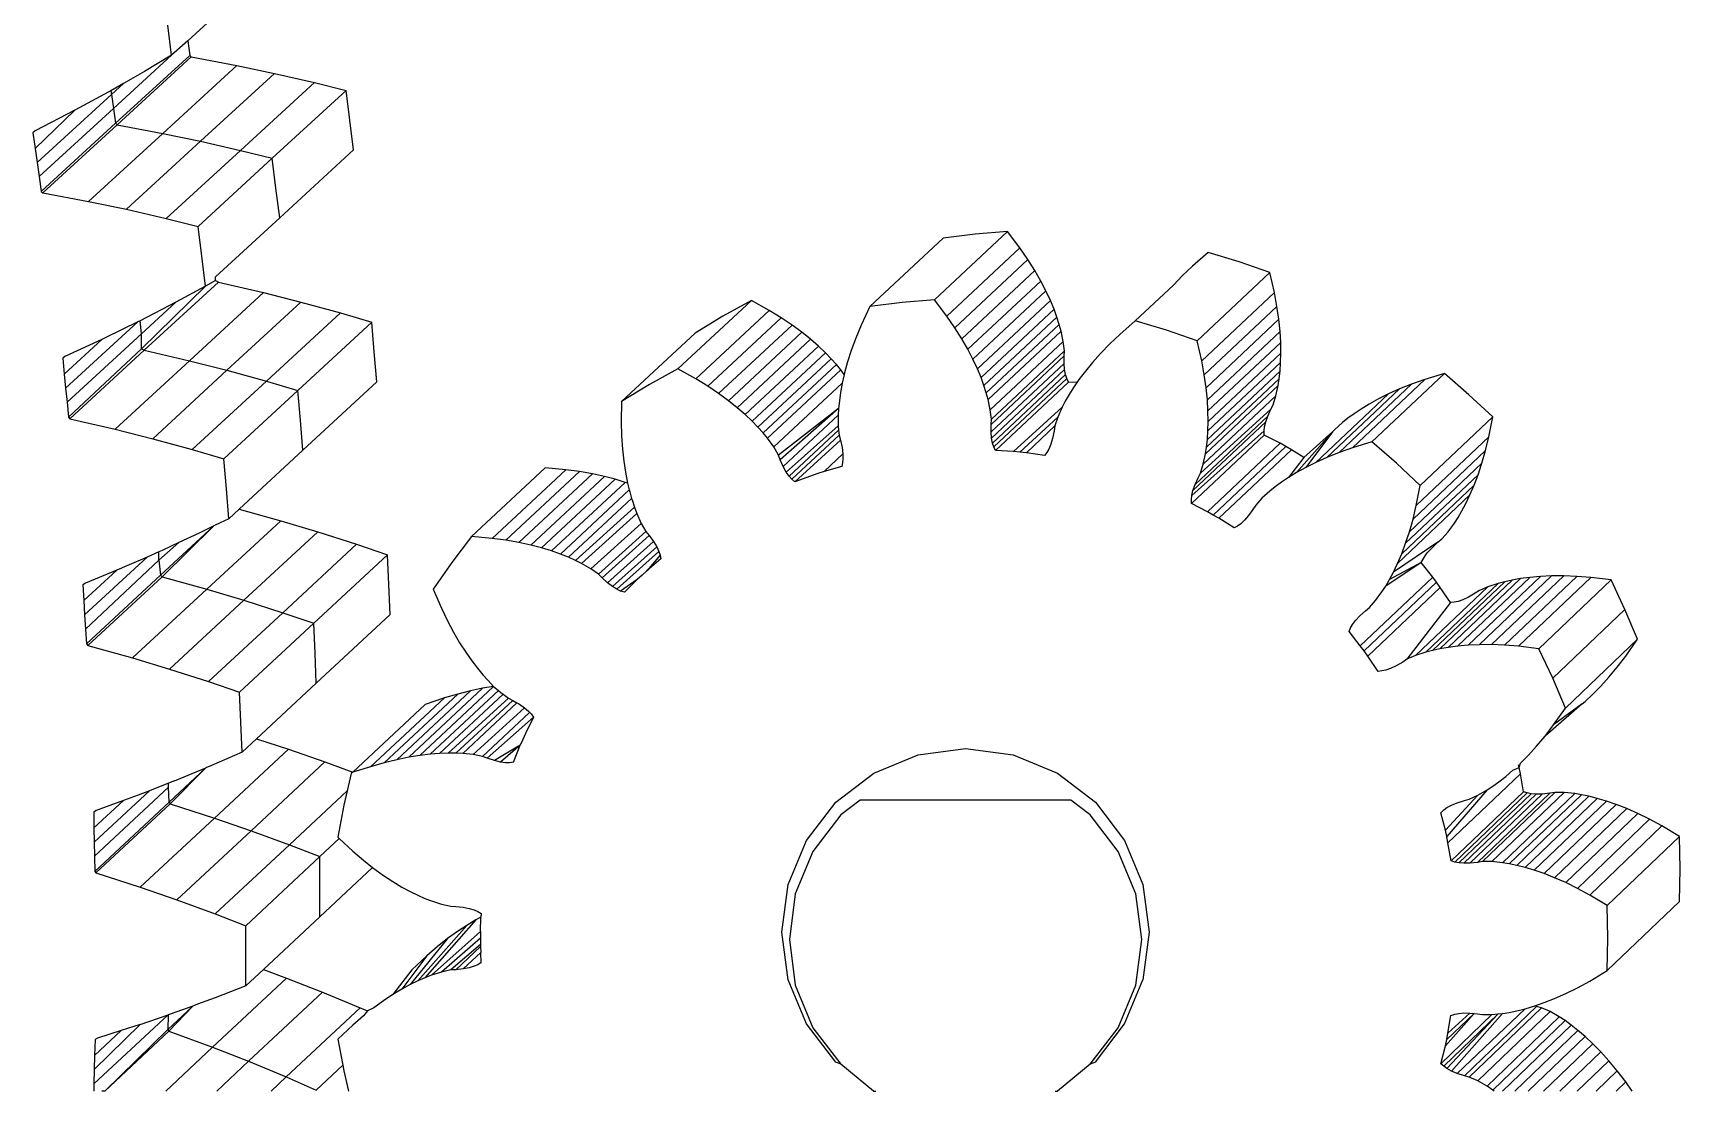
# Model space of a CAD drawing. Header units: millimetres. Extents: x -1110 to 413, y -747 to 380.
# Drawn here: x -801.43 to -775.79, y -747.44 to -730.96 of the extents above; entities that cross this region are included whole.
import ezdxf

# ---------------------------------------------------------------- set-up
doc = ezdxf.new("R2010")
doc.units = ezdxf.units.MM

msp = doc.modelspace()

# ---------------------------------------------------------------- linework, layer by layer
for p, q in [((-798.104, -730.246), (-799.025, -731.088)), ((-799.275, -731.312), (-799.336, -730.841)), ((-799.025, -731.088), (-799.275, -731.312)), ((-799.025, -731.088), (-798.992, -731.315)), ((-799.275, -731.312), (-800.18, -732.14)), ((-798.992, -731.315), (-800.147, -732.372)), ((-798.97, -731.337), (-800.124, -732.393)), ((-799.275, -731.312), (-799.698, -731.565)), ((-798.259, -731.472), (-799.413, -732.529)), ((-798.992, -731.315), (-798.97, -731.337)), ((-798.97, -731.337), (-798.259, -731.472)), ((-798.259, -731.472), (-797.671, -731.594)), ((-800.027, -731.753), (-800.221, -731.864)), ((-800.027, -731.753), (-800.212, -731.922)), ((-799.698, -731.565), (-800.027, -731.753)), ((-797.671, -731.594), (-798.824, -732.651)), ((-797.053, -731.736), (-798.205, -732.794)), ((-797.671, -731.594), (-797.053, -731.736)), ((-797.053, -731.736), (-796.558, -731.86)), ((-800.212, -731.922), (-801.37, -732.981)), ((-800.251, -731.881), (-800.78, -732.169)), ((-800.221, -731.864), (-800.251, -731.881)), ((-800.221, -731.864), (-800.212, -731.922)), ((-800.212, -731.922), (-800.18, -732.14)), ((-796.558, -731.86), (-797.709, -732.917)), ((-796.499, -732.323), (-796.558, -731.86)), ((-800.78, -732.169), (-801.402, -732.763)), ((-800.78, -732.169), (-801.401, -732.489)), ((-800.18, -732.14), (-801.338, -733.2)), ((-800.18, -732.14), (-800.147, -732.372)), ((-801.401, -732.489), (-801.435, -732.518)), ((-801.435, -732.518), (-801.402, -732.763)), ((-800.147, -732.372), (-801.305, -733.431)), ((-800.124, -732.393), (-801.282, -733.453)), ((-799.413, -732.529), (-800.57, -733.589)), ((-800.147, -732.372), (-800.124, -732.393)), ((-800.124, -732.393), (-799.413, -732.529)), ((-799.413, -732.529), (-798.824, -732.651)), ((-796.441, -732.786), (-796.499, -732.323)), ((-801.402, -732.763), (-801.37, -732.981)), ((-798.824, -732.651), (-799.98, -733.711)), ((-798.824, -732.651), (-798.205, -732.794)), ((-796.441, -732.786), (-797.592, -733.845)), ((-801.37, -732.981), (-801.338, -733.2)), ((-798.205, -732.794), (-799.36, -733.854)), ((-797.709, -732.917), (-798.864, -733.978)), ((-798.205, -732.794), (-797.709, -732.917)), ((-797.65, -733.381), (-797.709, -732.917)), ((-801.338, -733.2), (-801.305, -733.431)), ((-801.305, -733.431), (-801.282, -733.453)), ((-801.282, -733.453), (-800.57, -733.589)), ((-797.592, -733.845), (-797.65, -733.381)), ((-800.57, -733.589), (-799.98, -733.711)), ((-799.98, -733.711), (-799.36, -733.854)), ((-799.36, -733.854), (-798.864, -733.978)), ((-798.804, -734.442), (-798.864, -733.978)), ((-797.592, -733.845), (-798.592, -734.764)), ((-786.257, -734.056), (-787.395, -735.119)), ((-786.257, -734.056), (-786.761, -734.099)), ((-786.066, -734.312), (-786.257, -734.056)), ((-787.263, -734.162), (-788.403, -735.225)), ((-786.761, -734.099), (-787.263, -734.162)), ((-786.066, -734.312), (-787.204, -735.374)), ((-785.942, -734.491), (-786.066, -734.312)), ((-798.747, -734.907), (-798.804, -734.442)), ((-785.942, -734.491), (-787.08, -735.554)), ((-785.834, -734.663), (-785.942, -734.491)), ((-783.136, -734.384), (-783.376, -734.594)), ((-782.652, -734.531), (-783.136, -734.384)), ((-782.174, -734.697), (-782.652, -734.531)), ((-798.592, -734.821), (-798.747, -734.907)), ((-798.592, -734.821), (-798.592, -734.764)), ((-798.592, -734.821), (-798.547, -734.844)), ((-785.834, -734.663), (-786.972, -735.727)), ((-785.74, -734.828), (-786.877, -735.891)), ((-785.74, -734.828), (-785.834, -734.663)), ((-785.66, -734.982), (-785.74, -734.828)), ((-783.534, -734.744), (-783.676, -734.89)), ((-783.376, -734.594), (-783.534, -734.744)), ((-782.174, -734.697), (-783.306, -735.76)), ((-782.103, -735.008), (-782.174, -734.697)), ((-798.747, -734.907), (-799.746, -735.883)), ((-798.547, -734.844), (-799.701, -735.906)), ((-798.747, -734.907), (-799.209, -735.157)), ((-797.843, -735.008), (-798.996, -736.071)), ((-798.547, -734.844), (-797.843, -735.008)), ((-797.843, -735.008), (-797.261, -735.155)), ((-785.66, -734.982), (-786.797, -736.046)), ((-785.591, -735.131), (-785.66, -734.982)), ((-783.676, -734.89), (-784.27, -735.447)), ((-782.103, -735.008), (-783.235, -736.072)), ((-782.063, -735.222), (-782.103, -735.008)), ((-799.209, -735.157), (-799.767, -735.445)), ((-799.209, -735.157), (-799.746, -735.651)), ((-797.261, -735.155), (-798.413, -736.218)), ((-796.648, -735.323), (-797.8, -736.386)), ((-797.261, -735.155), (-796.648, -735.323)), ((-796.648, -735.323), (-796.16, -735.467)), ((-790.248, -735.132), (-791.392, -736.196)), ((-789.969, -735.287), (-791.113, -736.352)), ((-790.248, -735.132), (-790.691, -735.376)), ((-789.969, -735.287), (-790.248, -735.132)), ((-789.783, -735.401), (-789.969, -735.287)), ((-788.403, -735.225), (-788.537, -735.515)), ((-787.9, -735.162), (-788.403, -735.225)), ((-787.395, -735.119), (-787.9, -735.162)), ((-787.204, -735.374), (-787.395, -735.119)), ((-785.591, -735.131), (-786.728, -736.195)), ((-785.534, -735.267), (-786.671, -736.331)), ((-785.534, -735.267), (-785.591, -735.131)), ((-785.489, -735.392), (-785.534, -735.267)), ((-782.063, -735.222), (-783.195, -736.286)), ((-782.034, -735.423), (-782.063, -735.222)), ((-799.804, -735.463), (-800.926, -736.495)), ((-799.804, -735.463), (-800.302, -735.708)), ((-799.767, -735.445), (-799.804, -735.463)), ((-799.746, -735.651), (-799.767, -735.445)), ((-796.16, -735.467), (-797.31, -736.53)), ((-796.119, -735.932), (-796.16, -735.467)), ((-790.691, -735.376), (-791.124, -735.638)), ((-789.783, -735.401), (-790.927, -736.465)), ((-789.614, -735.514), (-790.757, -736.579)), ((-789.614, -735.514), (-789.783, -735.401)), ((-789.462, -735.626), (-789.614, -735.514)), ((-788.537, -735.515), (-788.62, -735.716)), ((-787.08, -735.554), (-787.204, -735.374)), ((-786.972, -735.727), (-787.08, -735.554)), ((-785.489, -735.392), (-786.626, -736.456)), ((-785.452, -735.505), (-786.589, -736.569)), ((-785.424, -735.607), (-786.561, -736.672)), ((-785.452, -735.505), (-785.489, -735.392)), ((-785.424, -735.607), (-785.452, -735.505)), ((-785.39, -735.77), (-785.424, -735.607)), ((-784.27, -735.447), (-784.51, -735.658)), ((-783.785, -735.595), (-784.27, -735.447)), ((-783.306, -735.76), (-783.785, -735.595)), ((-782.034, -735.423), (-783.166, -736.488)), ((-782.015, -735.612), (-782.034, -735.423)), ((-800.362, -735.736), (-800.949, -736.276)), ((-800.362, -735.736), (-800.936, -736.002)), ((-799.746, -735.651), (-800.903, -736.715)), ((-800.302, -735.708), (-800.362, -735.736)), ((-799.746, -735.883), (-799.746, -735.651)), ((-791.124, -735.638), (-792.269, -736.702)), ((-789.462, -735.626), (-790.604, -736.691)), ((-789.326, -735.735), (-790.468, -736.8)), ((-789.202, -735.843), (-790.344, -736.908)), ((-789.326, -735.735), (-789.462, -735.626)), ((-789.202, -735.843), (-789.326, -735.735)), ((-789.095, -735.944), (-789.202, -735.843)), ((-788.62, -735.716), (-788.691, -735.907)), ((-786.877, -735.891), (-786.972, -735.727)), ((-785.39, -735.77), (-786.527, -736.835)), ((-785.374, -735.915), (-785.39, -735.77)), ((-784.668, -735.808), (-784.81, -735.954)), ((-784.51, -735.658), (-784.668, -735.808)), ((-783.235, -736.072), (-783.306, -735.76)), ((-782.015, -735.612), (-783.147, -736.677)), ((-782.005, -735.786), (-783.137, -736.851)), ((-782.005, -735.786), (-782.015, -735.612)), ((-782.002, -735.95), (-782.005, -735.786)), ((-800.936, -736.002), (-800.971, -736.03)), ((-800.971, -736.03), (-800.949, -736.276)), ((-799.746, -735.883), (-800.88, -736.948)), ((-799.701, -735.906), (-800.858, -736.971)), ((-798.996, -736.071), (-800.152, -737.136)), ((-799.746, -735.883), (-799.701, -735.906)), ((-799.701, -735.906), (-798.996, -736.071)), ((-798.996, -736.071), (-798.413, -736.218)), ((-796.081, -736.398), (-796.119, -735.932)), ((-789.095, -735.944), (-790.237, -737.009)), ((-789.003, -736.039), (-790.145, -737.104)), ((-789.003, -736.039), (-789.095, -735.944)), ((-788.923, -736.128), (-789.003, -736.039)), ((-788.748, -736.088), (-788.795, -736.256)), ((-788.691, -735.907), (-788.748, -736.088)), ((-786.797, -736.046), (-786.877, -735.891)), ((-786.728, -736.195), (-786.797, -736.046)), ((-785.378, -735.994), (-786.515, -737.059)), ((-785.378, -736.11), (-786.515, -737.176)), ((-785.374, -735.915), (-786.51, -736.98)), ((-785.378, -735.994), (-785.374, -735.915)), ((-785.378, -736.11), (-785.378, -735.994)), ((-785.37, -736.207), (-785.378, -736.11)), ((-784.937, -736.095), (-785.047, -736.23)), ((-784.81, -735.954), (-784.937, -736.095)), ((-783.195, -736.286), (-783.235, -736.072)), ((-782.006, -736.097), (-783.138, -737.162)), ((-782.002, -735.95), (-783.134, -737.015)), ((-782.015, -736.229), (-782.006, -736.097)), ((-782.006, -736.097), (-782.002, -735.95)), ((-800.949, -736.276), (-800.926, -736.495)), ((-798.413, -736.218), (-799.568, -737.283)), ((-798.413, -736.218), (-797.8, -736.386)), ((-791.392, -736.196), (-791.835, -736.441)), ((-791.113, -736.352), (-791.392, -736.196)), ((-790.927, -736.465), (-791.113, -736.352)), ((-788.923, -736.128), (-790.065, -737.193)), ((-788.856, -736.21), (-789.998, -737.276)), ((-788.856, -736.21), (-788.923, -736.128)), ((-788.801, -736.285), (-788.856, -736.21)), ((-788.801, -736.285), (-788.832, -736.416)), ((-788.795, -736.256), (-788.801, -736.285)), ((-786.671, -736.331), (-786.728, -736.195)), ((-786.626, -736.456), (-786.671, -736.331)), ((-785.37, -736.207), (-786.507, -737.273)), ((-785.355, -736.285), (-786.492, -737.351)), ((-785.336, -736.345), (-786.473, -737.411)), ((-785.355, -736.285), (-785.37, -736.207)), ((-785.336, -736.345), (-785.355, -736.285)), ((-785.309, -736.401), (-785.336, -736.345)), ((-785.146, -736.361), (-785.179, -736.409)), ((-785.047, -736.23), (-785.146, -736.361)), ((-783.166, -736.488), (-783.195, -736.286)), ((-782.028, -736.348), (-783.16, -737.413)), ((-782.015, -736.229), (-783.147, -737.295)), ((-782.044, -736.453), (-782.028, -736.348)), ((-782.028, -736.348), (-782.015, -736.229)), ((-779.761, -736.36), (-780.889, -737.426)), ((-779.456, -736.266), (-780.584, -737.332)), ((-779.761, -736.36), (-779.966, -736.433)), ((-779.456, -736.266), (-779.761, -736.36)), ((-779.074, -736.597), (-779.456, -736.266)), ((-800.926, -736.495), (-800.903, -736.715)), ((-797.8, -736.386), (-798.954, -737.452)), ((-797.31, -736.53), (-798.464, -737.596)), ((-797.8, -736.386), (-797.31, -736.53)), ((-797.27, -736.996), (-797.31, -736.53)), ((-796.081, -736.398), (-797.232, -737.462)), ((-791.835, -736.441), (-792.269, -736.702)), ((-790.757, -736.579), (-790.927, -736.465)), ((-790.604, -736.691), (-790.757, -736.579)), ((-788.832, -736.416), (-789.9, -737.41)), ((-788.858, -736.561), (-788.877, -736.693)), ((-788.832, -736.416), (-788.858, -736.561)), ((-786.589, -736.569), (-786.626, -736.456)), ((-786.561, -736.672), (-786.589, -736.569)), ((-785.309, -736.401), (-786.446, -737.467)), ((-785.3, -736.595), (-785.359, -736.699)), ((-785.179, -736.409), (-785.309, -736.401)), ((-785.229, -736.483), (-785.3, -736.595)), ((-785.179, -736.409), (-785.229, -736.483)), ((-782.079, -736.615), (-783.211, -737.681)), ((-782.044, -736.453), (-783.176, -737.519)), ((-783.147, -736.677), (-783.166, -736.488)), ((-782.123, -736.754), (-782.079, -736.615)), ((-782.079, -736.615), (-782.044, -736.453)), ((-780.328, -736.586), (-781.457, -737.652)), ((-780.155, -736.508), (-781.284, -737.575)), ((-779.966, -736.433), (-781.095, -737.499)), ((-780.328, -736.586), (-780.483, -736.664)), ((-780.155, -736.508), (-780.328, -736.586)), ((-779.966, -736.433), (-780.155, -736.508)), ((-778.704, -736.943), (-779.074, -736.597)), ((-800.903, -736.715), (-800.88, -736.948)), ((-792.269, -736.702), (-792.273, -737.022)), ((-790.468, -736.8), (-790.604, -736.691)), ((-790.344, -736.908), (-790.468, -736.8)), ((-788.889, -736.811), (-789.826, -737.537)), ((-788.889, -736.811), (-789.798, -737.61)), ((-788.889, -736.811), (-788.896, -736.917)), ((-788.877, -736.693), (-788.889, -736.811)), ((-786.527, -736.835), (-786.561, -736.672)), ((-786.51, -736.98), (-786.527, -736.835)), ((-785.408, -736.793), (-786.165, -737.484)), ((-785.408, -736.793), (-785.476, -736.945)), ((-785.359, -736.699), (-785.408, -736.793)), ((-782.159, -736.825), (-783.255, -737.821)), ((-783.137, -736.851), (-783.147, -736.677)), ((-783.134, -737.015), (-783.137, -736.851)), ((-782.207, -736.931), (-782.159, -736.825)), ((-782.159, -736.825), (-782.123, -736.754)), ((-780.752, -736.821), (-780.863, -736.895)), ((-780.627, -736.744), (-780.752, -736.821)), ((-780.483, -736.664), (-780.627, -736.744)), ((-800.88, -736.948), (-800.858, -736.971)), ((-800.858, -736.971), (-800.152, -737.136)), ((-800.152, -737.136), (-799.568, -737.283)), ((-797.232, -737.462), (-797.27, -736.996)), ((-792.273, -737.022), (-792.268, -737.24)), ((-790.237, -737.009), (-790.344, -736.908)), ((-790.145, -737.104), (-790.237, -737.009)), ((-790.065, -737.193), (-790.145, -737.104)), ((-788.896, -736.917), (-789.751, -737.717)), ((-788.895, -737.084), (-789.704, -737.802)), ((-788.889, -737.149), (-789.658, -737.868)), ((-788.896, -736.917), (-788.895, -737.084)), ((-788.895, -737.084), (-788.889, -737.149)), ((-788.889, -737.149), (-788.881, -737.23)), ((-786.515, -737.059), (-786.51, -736.98)), ((-786.515, -737.176), (-786.515, -737.059)), ((-785.476, -736.945), (-786.065, -737.494)), ((-785.522, -737.084), (-785.965, -737.505)), ((-785.522, -737.084), (-785.534, -737.162)), ((-785.476, -736.945), (-785.522, -737.084)), ((-782.238, -737.022), (-783.371, -738.089)), ((-782.207, -736.931), (-783.339, -737.998)), ((-783.138, -737.162), (-783.134, -737.015)), ((-782.263, -737.162), (-782.257, -737.1)), ((-782.257, -737.1), (-782.238, -737.022)), ((-782.238, -737.022), (-782.207, -736.931)), ((-781.165, -737.143), (-781.197, -737.178)), ((-781.042, -737.031), (-781.165, -737.143)), ((-780.959, -736.965), (-781.042, -737.031)), ((-780.863, -736.895), (-780.959, -736.965)), ((-778.704, -736.943), (-779.831, -738.01)), ((-778.766, -737.256), (-778.704, -736.943)), ((-799.568, -737.283), (-798.954, -737.452)), ((-792.268, -737.24), (-792.254, -737.443)), ((-789.998, -737.276), (-790.065, -737.193)), ((-789.9, -737.41), (-789.998, -737.276)), ((-788.881, -737.23), (-789.617, -737.914)), ((-788.861, -737.306), (-789.569, -737.955)), ((-788.881, -737.23), (-788.861, -737.306)), ((-788.861, -737.306), (-788.836, -737.42)), ((-786.507, -737.273), (-786.515, -737.176)), ((-786.492, -737.351), (-786.507, -737.273)), ((-786.473, -737.411), (-786.492, -737.351)), ((-785.586, -737.369), (-785.617, -737.443)), ((-785.558, -737.277), (-785.586, -737.369)), ((-785.534, -737.162), (-785.558, -737.277)), ((-782.261, -737.225), (-783.394, -738.292)), ((-782.263, -737.162), (-783.389, -738.167)), ((-783.16, -737.413), (-783.147, -737.295)), ((-783.147, -737.295), (-783.138, -737.162)), ((-782.012, -737.354), (-783.144, -738.421)), ((-781.925, -737.404), (-783.057, -738.471)), ((-782.261, -737.225), (-782.263, -737.162)), ((-782.012, -737.354), (-782.261, -737.225)), ((-781.925, -737.404), (-782.012, -737.354)), ((-781.838, -737.455), (-781.925, -737.404)), ((-781.197, -737.178), (-781.757, -737.81)), ((-781.197, -737.178), (-781.644, -737.576)), ((-781.197, -737.178), (-781.613, -737.731)), ((-780.584, -737.332), (-780.889, -737.426)), ((-780.201, -737.663), (-780.584, -737.332)), ((-778.766, -737.256), (-779.893, -738.323)), ((-778.817, -737.468), (-778.766, -737.256)), ((-798.954, -737.452), (-798.464, -737.596)), ((-798.423, -738.062), (-798.464, -737.596)), ((-797.232, -737.462), (-798.223, -738.379)), ((-792.254, -737.443), (-792.234, -737.632)), ((-792.234, -737.632), (-792.208, -737.804)), ((-789.826, -737.537), (-789.9, -737.41)), ((-789.798, -737.61), (-789.826, -737.537)), ((-789.751, -737.717), (-789.798, -737.61)), ((-788.824, -737.516), (-789.114, -737.794)), ((-788.828, -737.658), (-788.84, -737.715)), ((-788.836, -737.42), (-788.824, -737.516)), ((-788.822, -737.596), (-788.828, -737.658)), ((-788.824, -737.516), (-788.822, -737.596)), ((-786.446, -737.467), (-786.473, -737.411)), ((-786.165, -737.484), (-786.446, -737.467)), ((-786.065, -737.494), (-786.165, -737.484)), ((-785.965, -737.505), (-786.065, -737.494)), ((-785.682, -737.544), (-785.965, -737.505)), ((-785.648, -737.497), (-785.682, -737.544)), ((-785.617, -737.443), (-785.648, -737.497)), ((-783.211, -737.681), (-783.176, -737.519)), ((-783.176, -737.519), (-783.16, -737.413)), ((-781.838, -737.455), (-782.97, -738.522)), ((-781.644, -737.576), (-781.882, -737.887)), ((-781.644, -737.576), (-781.838, -737.455)), ((-781.457, -737.652), (-781.613, -737.731)), ((-781.284, -737.575), (-781.457, -737.652)), ((-781.095, -737.499), (-781.284, -737.575)), ((-780.889, -737.426), (-781.095, -737.499)), ((-778.817, -737.468), (-779.944, -738.535)), ((-778.872, -737.663), (-778.817, -737.468)), ((-793.456, -737.737), (-794.604, -738.805)), ((-793.138, -737.766), (-794.286, -738.834)), ((-792.922, -737.795), (-794.07, -738.862)), ((-792.722, -737.829), (-793.869, -738.897)), ((-792.537, -737.869), (-793.684, -738.938)), ((-792.368, -737.913), (-793.515, -738.982)), ((-793.138, -737.766), (-793.456, -737.737)), ((-792.922, -737.795), (-793.138, -737.766)), ((-792.722, -737.829), (-792.922, -737.795)), ((-792.537, -737.869), (-792.722, -737.829)), ((-792.368, -737.913), (-792.537, -737.869)), ((-792.211, -737.962), (-792.368, -737.913)), ((-792.208, -737.804), (-792.174, -737.975)), ((-789.704, -737.802), (-789.751, -737.717)), ((-789.658, -737.868), (-789.704, -737.802)), ((-789.617, -737.914), (-789.658, -737.868)), ((-789.569, -737.955), (-789.617, -737.914)), ((-789.21, -737.824), (-789.569, -737.955)), ((-789.114, -737.794), (-789.21, -737.824)), ((-788.84, -737.715), (-789.114, -737.794)), ((-783.339, -737.998), (-783.291, -737.891)), ((-783.291, -737.891), (-783.255, -737.821)), ((-783.255, -737.821), (-783.211, -737.681)), ((-781.882, -737.887), (-781.993, -737.961)), ((-781.757, -737.81), (-781.882, -737.887)), ((-781.613, -737.731), (-781.757, -737.81)), ((-779.831, -738.01), (-780.201, -737.663)), ((-778.932, -737.843), (-780.059, -738.911)), ((-778.872, -737.663), (-780, -738.731)), ((-778.993, -738.006), (-778.932, -737.843)), ((-778.932, -737.843), (-778.872, -737.663)), ((-798.386, -738.529), (-798.423, -738.062)), ((-792.211, -737.962), (-793.358, -739.03)), ((-792.148, -738.081), (-793.219, -739.079)), ((-792.174, -737.975), (-792.211, -737.962)), ((-792.174, -737.975), (-792.148, -738.081)), ((-792.148, -738.081), (-792.142, -738.108)), ((-792.142, -738.108), (-792.113, -738.212)), ((-783.396, -738.229), (-783.389, -738.167)), ((-783.389, -738.167), (-783.371, -738.089)), ((-783.371, -738.089), (-783.339, -737.998)), ((-782.172, -738.098), (-782.296, -738.21)), ((-782.089, -738.032), (-782.172, -738.098)), ((-781.993, -737.961), (-782.089, -738.032)), ((-779.057, -738.157), (-780.185, -739.226)), ((-778.993, -738.006), (-780.121, -739.074)), ((-779.893, -738.323), (-779.831, -738.01)), ((-779.12, -738.29), (-779.057, -738.157)), ((-779.057, -738.157), (-778.993, -738.006)), ((-798.223, -738.379), (-798.386, -738.529)), ((-798.223, -738.379), (-797.575, -738.56)), ((-792.113, -738.212), (-793.096, -739.128)), ((-792.068, -738.35), (-792.987, -739.177)), ((-792.113, -738.212), (-792.106, -738.237)), ((-792.106, -738.237), (-792.068, -738.35)), ((-792.068, -738.35), (-792.031, -738.449)), ((-783.394, -738.292), (-783.396, -738.229)), ((-783.144, -738.421), (-783.394, -738.292)), ((-783.057, -738.471), (-783.144, -738.421)), ((-782.437, -738.384), (-782.505, -738.479)), ((-782.394, -738.318), (-782.437, -738.384)), ((-782.296, -738.21), (-782.394, -738.318)), ((-779.944, -738.535), (-779.893, -738.323)), ((-779.242, -738.51), (-779.182, -738.407)), ((-779.182, -738.407), (-779.12, -738.29)), ((-798.616, -738.641), (-799.446, -739.409)), ((-798.616, -738.641), (-799.425, -739.433)), ((-798.616, -738.641), (-798.845, -738.753)), ((-797.575, -738.56), (-798.727, -739.627)), ((-798.518, -738.594), (-798.616, -738.641)), ((-798.386, -738.529), (-798.518, -738.594)), ((-797.575, -738.56), (-796.999, -738.731)), ((-792.031, -738.449), (-792.892, -739.225)), ((-791.963, -738.601), (-792.748, -739.308)), ((-792.031, -738.449), (-791.963, -738.601)), ((-791.963, -738.601), (-791.89, -738.728)), ((-782.97, -738.522), (-783.057, -738.471)), ((-782.728, -738.673), (-782.97, -738.522)), ((-782.677, -738.644), (-782.728, -738.673)), ((-782.627, -738.607), (-782.677, -738.644)), ((-782.569, -738.552), (-782.627, -738.607)), ((-782.505, -738.479), (-782.569, -738.552)), ((-780, -738.731), (-779.944, -738.535)), ((-779.398, -738.734), (-779.3, -738.6)), ((-779.3, -738.6), (-779.242, -738.51)), ((-799.161, -738.9), (-799.473, -739.176)), ((-799.161, -738.9), (-799.422, -739.022)), ((-798.845, -738.753), (-799.161, -738.9)), ((-796.999, -738.731), (-798.151, -739.798)), ((-796.395, -738.924), (-797.545, -739.992)), ((-796.999, -738.731), (-796.395, -738.924)), ((-796.395, -738.924), (-795.912, -739.089)), ((-794.604, -738.805), (-794.91, -739.209)), ((-794.286, -738.834), (-794.604, -738.805)), ((-794.07, -738.862), (-794.286, -738.834)), ((-793.869, -738.897), (-794.07, -738.862)), ((-793.684, -738.938), (-793.869, -738.897)), ((-793.515, -738.982), (-793.684, -738.938)), ((-791.89, -738.728), (-792.629, -739.394)), ((-791.841, -738.79), (-792.573, -739.449)), ((-791.772, -738.884), (-792.487, -739.528)), ((-791.89, -738.728), (-791.841, -738.79)), ((-791.841, -738.79), (-791.772, -738.884)), ((-791.772, -738.884), (-791.722, -738.967)), ((-779.556, -738.893), (-780.248, -739.359)), ((-780.121, -739.074), (-780.059, -738.911)), ((-780.059, -738.911), (-780, -738.731)), ((-779.556, -738.893), (-779.723, -739.06)), ((-779.556, -738.893), (-779.495, -738.843)), ((-779.495, -738.843), (-779.398, -738.734)), ((-799.656, -739.125), (-800.63, -740.025)), ((-799.473, -739.176), (-800.616, -740.246)), ((-799.656, -739.125), (-799.973, -739.264)), ((-799.473, -739.044), (-799.656, -739.125)), ((-799.422, -739.022), (-799.473, -739.044)), ((-799.473, -739.176), (-799.473, -739.044)), ((-799.473, -739.176), (-799.446, -739.409)), ((-795.912, -739.089), (-797.062, -740.157)), ((-795.891, -739.555), (-795.912, -739.089)), ((-793.358, -739.03), (-793.515, -738.982)), ((-793.219, -739.079), (-793.358, -739.03)), ((-793.096, -739.128), (-793.219, -739.079)), ((-792.987, -739.177), (-793.096, -739.128)), ((-792.892, -739.225), (-792.987, -739.177)), ((-791.722, -738.967), (-792.41, -739.586)), ((-791.688, -739.039), (-792.341, -739.628)), ((-791.668, -739.098), (-791.874, -739.339)), ((-791.656, -739.155), (-791.874, -739.339)), ((-791.722, -738.967), (-791.688, -739.039)), ((-791.688, -739.039), (-791.668, -739.098)), ((-791.668, -739.098), (-791.656, -739.155)), ((-780.185, -739.226), (-780.121, -739.074)), ((-779.818, -739.209), (-779.757, -739.105)), ((-779.757, -739.105), (-779.723, -739.06)), ((-800.129, -739.329), (-800.644, -739.804)), ((-800.129, -739.329), (-800.619, -739.531)), ((-799.446, -739.409), (-800.602, -740.479)), ((-799.425, -739.433), (-800.582, -740.503)), ((-799.973, -739.264), (-800.129, -739.329)), ((-799.446, -739.409), (-799.425, -739.433)), ((-799.425, -739.433), (-798.727, -739.627)), ((-794.91, -739.209), (-795.2, -739.625)), ((-792.748, -739.308), (-792.892, -739.225)), ((-792.629, -739.394), (-792.748, -739.308)), ((-792.573, -739.449), (-792.629, -739.394)), ((-792.487, -739.528), (-792.573, -739.449)), ((-791.949, -739.406), (-792.024, -739.474)), ((-791.874, -739.339), (-791.949, -739.406)), ((-779.638, -739.436), (-780.766, -740.506)), ((-779.818, -739.209), (-780.37, -739.579)), ((-779.818, -739.209), (-780.31, -739.476)), ((-780.31, -739.476), (-780.248, -739.359)), ((-780.248, -739.359), (-780.185, -739.226)), ((-779.638, -739.436), (-779.818, -739.209)), ((-779.578, -739.517), (-779.638, -739.436)), ((-778.124, -739.442), (-779.25, -740.512)), ((-777.96, -739.428), (-779.086, -740.498)), ((-777.786, -739.42), (-778.912, -740.49)), ((-777.597, -739.419), (-778.722, -740.489)), ((-777.394, -739.427), (-778.519, -740.497)), ((-777.176, -739.444), (-778.301, -740.514)), ((-778.124, -739.442), (-778.269, -739.461)), ((-777.96, -739.428), (-778.124, -739.442)), ((-777.786, -739.42), (-777.96, -739.428)), ((-777.597, -739.419), (-777.786, -739.42)), ((-777.394, -739.427), (-777.597, -739.419)), ((-777.176, -739.444), (-777.394, -739.427)), ((-776.86, -739.482), (-777.176, -739.444)), ((-800.619, -739.531), (-800.656, -739.558)), ((-800.656, -739.558), (-800.644, -739.804)), ((-798.727, -739.627), (-799.883, -740.697)), ((-798.727, -739.627), (-798.151, -739.798)), ((-795.873, -740.021), (-795.891, -739.555)), ((-795.2, -739.625), (-795.074, -739.919)), ((-792.41, -739.586), (-792.487, -739.528)), ((-792.341, -739.628), (-792.41, -739.586)), ((-792.284, -739.654), (-792.341, -739.628)), ((-792.024, -739.474), (-792.284, -739.654)), ((-792.224, -739.671), (-792.284, -739.654)), ((-792.024, -739.474), (-792.224, -739.671)), ((-779.578, -739.517), (-780.706, -740.588)), ((-779.519, -739.599), (-780.648, -740.669)), ((-780.526, -739.803), (-780.428, -739.669)), ((-780.428, -739.669), (-780.37, -739.579)), ((-780.37, -739.579), (-780.31, -739.476)), ((-778.777, -739.588), (-779.905, -740.658)), ((-778.619, -739.536), (-779.746, -740.607)), ((-778.517, -739.509), (-779.643, -740.58)), ((-779.519, -739.599), (-779.578, -739.517)), ((-778.4, -739.484), (-779.527, -740.554)), ((-779.36, -739.835), (-779.519, -739.599)), ((-778.269, -739.461), (-779.396, -740.532)), ((-778.977, -739.689), (-779.078, -739.748)), ((-778.911, -739.646), (-778.977, -739.689)), ((-778.777, -739.588), (-778.911, -739.646)), ((-778.619, -739.536), (-778.777, -739.588)), ((-778.517, -739.509), (-778.619, -739.536)), ((-778.4, -739.484), (-778.517, -739.509)), ((-778.269, -739.461), (-778.4, -739.484)), ((-776.86, -739.482), (-777.984, -740.552)), ((-776.645, -739.94), (-776.86, -739.482)), ((-800.644, -739.804), (-800.63, -740.025)), ((-798.151, -739.798), (-799.306, -740.869)), ((-798.151, -739.798), (-797.545, -739.992)), ((-795.074, -739.919), (-794.98, -740.116)), ((-780.771, -740.04), (-780.684, -739.962)), ((-780.684, -739.962), (-780.623, -739.913)), ((-780.623, -739.913), (-780.526, -739.803)), ((-779.36, -739.835), (-780.039, -740.717)), ((-779.302, -739.829), (-779.36, -739.835)), ((-779.241, -739.815), (-779.302, -739.829)), ((-779.166, -739.789), (-779.241, -739.815)), ((-779.078, -739.748), (-779.166, -739.789)), ((-776.645, -739.94), (-777.769, -741.011)), ((-776.448, -740.406), (-776.645, -739.94)), ((-800.63, -740.025), (-800.616, -740.246)), ((-797.545, -739.992), (-798.7, -741.063)), ((-797.062, -740.157), (-798.216, -741.228)), ((-797.545, -739.992), (-797.062, -740.157)), ((-797.041, -740.624), (-797.062, -740.157)), ((-795.873, -740.021), (-797.023, -741.091)), ((-794.98, -740.116), (-794.885, -740.296)), ((-780.918, -740.228), (-780.886, -740.175)), ((-780.886, -740.175), (-780.838, -740.111)), ((-780.838, -740.111), (-780.771, -740.04)), ((-800.616, -740.246), (-800.602, -740.479)), ((-800.602, -740.479), (-800.582, -740.503)), ((-794.885, -740.296), (-794.79, -740.46)), ((-794.79, -740.46), (-794.696, -740.606)), ((-780.941, -740.287), (-780.918, -740.228)), ((-780.766, -740.506), (-780.941, -740.287)), ((-776.448, -740.406), (-777.572, -741.478)), ((-776.632, -740.667), (-776.448, -740.406)), ((-800.582, -740.503), (-799.883, -740.697)), ((-799.883, -740.697), (-799.306, -740.869)), ((-797.023, -741.091), (-797.041, -740.624)), ((-794.696, -740.606), (-794.601, -740.741)), ((-780.706, -740.588), (-780.766, -740.506)), ((-780.648, -740.669), (-780.706, -740.588)), ((-780.488, -740.906), (-780.648, -740.669)), ((-780.039, -740.717), (-780.105, -740.76)), ((-779.905, -740.658), (-780.039, -740.717)), ((-779.746, -740.607), (-779.905, -740.658)), ((-779.643, -740.58), (-779.746, -740.607)), ((-779.527, -740.554), (-779.643, -740.58)), ((-779.396, -740.532), (-779.527, -740.554)), ((-779.25, -740.512), (-779.396, -740.532)), ((-779.086, -740.498), (-779.25, -740.512)), ((-778.912, -740.49), (-779.086, -740.498)), ((-778.722, -740.489), (-778.912, -740.49)), ((-778.519, -740.497), (-778.722, -740.489)), ((-778.301, -740.514), (-778.519, -740.497)), ((-777.984, -740.552), (-778.301, -740.514)), ((-777.769, -741.011), (-777.984, -740.552)), ((-776.764, -740.84), (-776.632, -740.667)), ((-799.306, -740.869), (-798.7, -741.063)), ((-794.601, -740.741), (-794.512, -740.858)), ((-794.512, -740.858), (-794.427, -740.96)), ((-794.427, -740.96), (-794.347, -741.048)), ((-780.43, -740.899), (-780.488, -740.906)), ((-780.369, -740.886), (-780.43, -740.899)), ((-780.294, -740.86), (-780.369, -740.886)), ((-780.206, -740.819), (-780.294, -740.86)), ((-780.105, -740.76), (-780.206, -740.819)), ((-777.022, -741.136), (-776.895, -740.996)), ((-776.895, -740.996), (-776.764, -740.84)), ((-798.7, -741.063), (-798.216, -741.228)), ((-798.195, -741.695), (-798.216, -741.228)), ((-797.023, -741.091), (-797.955, -741.957)), ((-794.619, -741.208), (-795.769, -742.281)), ((-794.433, -741.169), (-795.583, -742.242)), ((-794.262, -741.141), (-795.411, -742.214)), ((-794.185, -741.202), (-795.248, -742.194)), ((-794.619, -741.208), (-794.816, -741.258)), ((-794.433, -741.169), (-794.619, -741.208)), ((-794.262, -741.141), (-794.433, -741.169)), ((-794.347, -741.048), (-794.262, -741.141)), ((-794.262, -741.141), (-794.185, -741.202)), ((-794.185, -741.202), (-794.148, -741.235)), ((-794.148, -741.235), (-794.114, -741.26)), ((-777.572, -741.478), (-777.769, -741.011)), ((-777.144, -741.26), (-777.022, -741.136)), ((-795.327, -741.423), (-796.454, -742.473)), ((-795.025, -741.32), (-796.176, -742.393)), ((-794.816, -741.258), (-795.967, -742.331)), ((-795.025, -741.32), (-795.327, -741.423)), ((-794.114, -741.26), (-795.102, -742.182)), ((-794.816, -741.258), (-795.025, -741.32)), ((-794.03, -741.322), (-794.969, -742.177)), ((-793.96, -741.358), (-794.849, -742.178)), ((-793.898, -741.393), (-794.743, -742.183)), ((-793.779, -741.471), (-794.578, -742.2)), ((-794.114, -741.26), (-794.03, -741.322)), ((-794.03, -741.322), (-793.96, -741.358)), ((-793.96, -741.358), (-793.898, -741.393)), ((-793.898, -741.393), (-793.858, -741.416)), ((-793.858, -741.416), (-793.779, -741.471)), ((-793.779, -741.471), (-793.718, -741.523)), ((-777.311, -741.411), (-777.889, -741.912)), ((-777.311, -741.411), (-777.756, -741.739)), ((-777.756, -741.739), (-777.572, -741.478)), ((-777.311, -741.411), (-777.265, -741.372)), ((-777.265, -741.372), (-777.144, -741.26)), ((-798.177, -742.163), (-798.195, -741.695)), ((-793.7, -741.544), (-794.434, -742.23)), ((-793.642, -741.616), (-794.361, -742.258)), ((-793.642, -741.616), (-793.767, -741.873)), ((-793.718, -741.523), (-793.676, -741.569)), ((-793.676, -741.569), (-793.642, -741.616)), ((-777.889, -741.912), (-777.756, -741.739)), ((-797.955, -741.957), (-798.177, -742.163)), ((-797.955, -741.957), (-797.456, -742.119)), ((-793.808, -741.965), (-793.849, -742.057)), ((-793.767, -741.873), (-793.808, -741.965)), ((-778.019, -742.068), (-777.889, -741.912)), ((-798.177, -742.163), (-798.656, -742.373)), ((-797.456, -742.119), (-798.608, -743.191)), ((-797.456, -742.119), (-796.888, -742.314)), ((-795.583, -742.242), (-795.769, -742.281)), ((-795.411, -742.214), (-795.583, -742.242)), ((-795.248, -742.194), (-795.411, -742.214)), ((-795.102, -742.182), (-795.248, -742.194)), ((-794.969, -742.177), (-795.102, -742.182)), ((-794.849, -742.178), (-794.969, -742.177)), ((-794.743, -742.183), (-794.849, -742.178)), ((-794.578, -742.2), (-794.743, -742.183)), ((-794.434, -742.23), (-794.578, -742.2)), ((-794.361, -742.258), (-794.434, -742.23)), ((-794.25, -742.295), (-794.361, -742.258)), ((-793.849, -742.057), (-794.25, -742.295)), ((-793.849, -742.057), (-794.155, -742.317)), ((-793.951, -742.319), (-793.849, -742.057)), ((-788.342, -742.49), (-787.652, -742.204)), ((-787.652, -742.204), (-786.912, -742.107)), ((-786.912, -742.107), (-786.172, -742.204)), ((-786.172, -742.204), (-785.482, -742.49)), ((-778.269, -742.333), (-778.147, -742.209)), ((-778.147, -742.209), (-778.019, -742.068)), ((-798.74, -742.407), (-799.316, -742.943)), ((-798.74, -742.407), (-799.297, -742.968)), ((-799.233, -742.612), (-798.74, -742.407)), ((-798.656, -742.373), (-798.74, -742.407)), ((-796.888, -742.314), (-798.039, -743.387)), ((-796.888, -742.314), (-796.454, -742.473)), ((-796.478, -742.496), (-796.541, -742.765)), ((-796.454, -742.473), (-796.478, -742.496)), ((-796.176, -742.393), (-796.454, -742.473)), ((-795.967, -742.331), (-796.176, -742.393)), ((-795.769, -742.281), (-795.967, -742.331)), ((-794.155, -742.317), (-794.25, -742.295)), ((-794.076, -742.327), (-794.155, -742.317)), ((-794.014, -742.327), (-794.076, -742.327)), ((-793.951, -742.319), (-794.014, -742.327)), ((-788.934, -742.944), (-788.342, -742.49)), ((-785.482, -742.49), (-784.89, -742.944)), ((-778.273, -742.501), (-779.4, -743.576)), ((-778.501, -742.541), (-778.39, -742.445)), ((-778.39, -742.445), (-778.293, -742.402)), ((-778.293, -742.402), (-778.302, -742.363)), ((-778.293, -742.402), (-778.269, -742.333)), ((-778.273, -742.501), (-778.293, -742.402)), ((-778.223, -742.781), (-778.273, -742.501)), ((-799.62, -742.764), (-800.481, -743.564)), ((-799.325, -742.71), (-800.477, -743.785)), ((-799.62, -742.764), (-799.794, -742.832)), ((-799.325, -742.648), (-799.62, -742.764)), ((-799.233, -742.612), (-799.325, -742.648)), ((-799.325, -742.71), (-799.325, -742.648)), ((-799.316, -742.943), (-799.325, -742.71)), ((-796.541, -742.765), (-797.442, -743.606)), ((-796.541, -742.765), (-796.593, -742.989)), ((-778.792, -742.751), (-779.42, -743.477)), ((-778.223, -742.781), (-779.35, -743.856)), ((-778.936, -742.834), (-778.792, -742.751)), ((-777.737, -742.791), (-778.863, -743.867)), ((-778.792, -742.751), (-778.703, -742.692)), ((-778.703, -742.692), (-778.606, -742.623)), ((-778.606, -742.623), (-778.501, -742.541)), ((-778.168, -742.799), (-778.223, -742.781)), ((-777.737, -742.791), (-777.815, -742.804)), ((-777.591, -742.792), (-777.737, -742.791)), ((-800.027, -742.917), (-800.486, -743.343)), ((-799.316, -742.943), (-800.473, -744.019)), ((-799.297, -742.968), (-800.453, -744.043)), ((-800.027, -742.917), (-800.45, -743.071)), ((-799.794, -742.832), (-800.027, -742.917)), ((-799.316, -742.943), (-799.297, -742.968)), ((-799.297, -742.968), (-798.608, -743.191)), ((-796.593, -742.989), (-796.689, -743.487)), ((-789.388, -743.537), (-788.934, -742.944)), ((-788.552, -742.91), (-788.852, -743.141)), ((-785.273, -742.91), (-788.552, -742.91)), ((-784.972, -743.141), (-785.273, -742.91)), ((-784.89, -742.944), (-784.436, -743.537)), ((-779.467, -743.063), (-779.416, -743.027)), ((-778.936, -742.834), (-779.441, -743.379)), ((-779.416, -743.027), (-779.346, -742.988)), ((-779.346, -742.988), (-779.257, -742.95)), ((-778.168, -742.799), (-779.294, -743.874)), ((-779.257, -742.95), (-779.145, -742.915)), ((-778.107, -742.812), (-779.233, -743.887)), ((-778.027, -742.818), (-779.153, -743.893)), ((-779.145, -742.915), (-779.069, -742.894)), ((-779.069, -742.894), (-778.936, -742.834)), ((-777.931, -742.816), (-779.057, -743.892)), ((-777.815, -742.804), (-778.94, -743.879)), ((-777.591, -742.792), (-778.716, -743.868)), ((-777.425, -742.809), (-778.551, -743.885)), ((-777.321, -742.827), (-778.446, -743.902)), ((-777.204, -742.851), (-778.329, -743.926)), ((-777.075, -742.883), (-778.2, -743.959)), ((-778.107, -742.812), (-778.168, -742.799)), ((-778.027, -742.818), (-778.107, -742.812)), ((-776.934, -742.925), (-778.059, -744.001)), ((-777.931, -742.816), (-778.027, -742.818)), ((-777.815, -742.804), (-777.931, -742.816)), ((-776.779, -742.979), (-777.903, -744.054)), ((-776.617, -743.042), (-777.741, -744.118)), ((-777.425, -742.809), (-777.591, -742.792)), ((-777.321, -742.827), (-777.425, -742.809)), ((-777.204, -742.851), (-777.321, -742.827)), ((-777.075, -742.883), (-777.204, -742.851)), ((-776.934, -742.925), (-777.075, -742.883)), ((-776.779, -742.979), (-776.934, -742.925)), ((-776.617, -743.042), (-776.779, -742.979)), ((-776.444, -743.118), (-776.617, -743.042)), ((-800.45, -743.071), (-800.488, -743.097)), ((-800.488, -743.097), (-800.486, -743.343)), ((-798.608, -743.191), (-799.764, -744.267)), ((-798.608, -743.191), (-798.039, -743.387)), ((-788.852, -743.141), (-789.289, -743.71)), ((-784.536, -743.71), (-784.972, -743.141)), ((-779.512, -743.106), (-779.467, -743.063)), ((-779.441, -743.379), (-779.512, -743.106)), ((-776.444, -743.118), (-777.567, -744.194)), ((-776.261, -743.208), (-777.385, -744.284)), ((-776.261, -743.208), (-776.444, -743.118)), ((-776.07, -743.312), (-776.261, -743.208)), ((-800.486, -743.343), (-800.481, -743.564)), ((-798.039, -743.387), (-799.194, -744.462)), ((-798.039, -743.387), (-797.442, -743.606)), ((-796.665, -743.509), (-796.967, -743.79)), ((-796.689, -743.487), (-796.665, -743.509)), ((-796.665, -743.509), (-796.455, -743.704)), ((-789.674, -744.226), (-789.388, -743.537)), ((-784.436, -743.537), (-784.15, -744.226)), ((-779.42, -743.477), (-779.441, -743.379)), ((-779.4, -743.576), (-779.42, -743.477)), ((-776.07, -743.312), (-777.193, -744.388)), ((-775.796, -743.476), (-776.919, -744.552)), ((-775.796, -743.476), (-776.07, -743.312)), ((-775.786, -743.981), (-775.796, -743.476)), ((-800.481, -743.564), (-800.477, -743.785)), ((-800.477, -743.785), (-800.473, -744.019)), ((-797.442, -743.606), (-798.596, -744.682)), ((-796.967, -743.79), (-798.12, -744.867)), ((-797.442, -743.606), (-796.967, -743.79)), ((-796.965, -744.258), (-796.967, -743.79)), ((-796.455, -743.704), (-796.289, -743.846)), ((-789.289, -743.71), (-789.563, -744.371)), ((-784.262, -744.371), (-784.536, -743.71)), ((-779.35, -743.856), (-779.4, -743.576)), ((-800.473, -744.019), (-800.453, -744.043)), ((-800.453, -744.043), (-799.764, -744.267)), ((-796.146, -743.958), (-796.967, -744.725)), ((-796.289, -743.846), (-796.146, -743.958)), ((-796.146, -743.958), (-795.975, -744.083)), ((-779.294, -743.874), (-779.35, -743.856)), ((-779.233, -743.887), (-779.294, -743.874)), ((-779.153, -743.893), (-779.233, -743.887)), ((-779.057, -743.892), (-779.153, -743.893)), ((-778.94, -743.879), (-779.057, -743.892)), ((-778.863, -743.867), (-778.94, -743.879)), ((-778.716, -743.868), (-778.863, -743.867)), ((-778.551, -743.885), (-778.716, -743.868)), ((-778.446, -743.902), (-778.551, -743.885)), ((-778.329, -743.926), (-778.446, -743.902)), ((-778.2, -743.959), (-778.329, -743.926)), ((-778.059, -744.001), (-778.2, -743.959)), ((-777.903, -744.054), (-778.059, -744.001)), ((-777.741, -744.118), (-777.903, -744.054)), ((-775.796, -744.487), (-775.786, -743.981)), ((-799.764, -744.267), (-799.194, -744.462)), ((-796.967, -744.725), (-796.965, -744.258)), ((-795.975, -744.083), (-795.829, -744.178)), ((-795.829, -744.178), (-795.688, -744.263)), ((-795.688, -744.263), (-795.559, -744.333)), ((-789.772, -744.966), (-789.674, -744.226)), ((-784.15, -744.226), (-784.053, -744.966)), ((-777.567, -744.194), (-777.741, -744.118)), ((-777.385, -744.284), (-777.567, -744.194)), ((-777.193, -744.388), (-777.385, -744.284)), ((-799.194, -744.462), (-798.596, -744.682)), ((-795.559, -744.333), (-795.439, -744.392)), ((-795.439, -744.392), (-795.33, -744.44)), ((-795.33, -744.44), (-795.231, -744.479)), ((-795.231, -744.479), (-795.073, -744.53)), ((-795.073, -744.53), (-794.93, -744.561)), ((-794.93, -744.561), (-794.851, -744.565)), ((-794.851, -744.565), (-794.735, -744.577)), ((-794.735, -744.577), (-794.64, -744.596)), ((-789.563, -744.371), (-789.656, -745.082)), ((-784.168, -745.082), (-784.262, -744.371)), ((-776.919, -744.552), (-777.193, -744.388)), ((-775.796, -744.487), (-776.919, -745.565)), ((-776.909, -745.058), (-776.919, -744.552)), ((-798.596, -744.682), (-798.12, -744.867)), ((-796.967, -744.725), (-797.845, -745.546)), ((-794.538, -744.775), (-795.33, -745.677)), ((-794.538, -744.775), (-794.679, -744.86)), ((-794.64, -744.596), (-794.563, -744.619)), ((-794.563, -744.619), (-794.506, -744.644)), ((-794.458, -744.732), (-794.538, -744.775)), ((-794.506, -744.644), (-794.456, -744.673)), ((-794.465, -744.958), (-794.458, -744.732)), ((-794.456, -744.673), (-794.458, -744.732)), ((-798.119, -745.335), (-798.12, -744.867)), ((-794.978, -745.066), (-795.559, -745.783)), ((-794.679, -744.86), (-795.439, -745.725)), ((-794.465, -744.958), (-795.231, -745.638)), ((-794.978, -745.066), (-795.138, -745.192)), ((-794.466, -745.058), (-795.073, -745.587)), ((-794.824, -744.956), (-794.978, -745.066)), ((-794.679, -744.86), (-794.824, -744.956)), ((-794.465, -744.958), (-794.466, -745.058)), ((-794.466, -745.058), (-794.465, -745.159)), ((-789.674, -745.706), (-789.772, -744.966)), ((-789.656, -745.082), (-789.563, -745.792)), ((-784.262, -745.792), (-784.168, -745.082)), ((-784.053, -744.966), (-784.15, -745.706)), ((-776.919, -745.565), (-776.909, -745.058)), ((-798.12, -745.803), (-798.119, -745.335)), ((-795.303, -745.334), (-795.688, -745.854)), ((-795.303, -745.334), (-795.537, -745.551)), ((-795.138, -745.192), (-795.303, -745.334)), ((-794.465, -745.159), (-794.93, -745.555)), ((-794.464, -745.188), (-794.851, -745.551)), ((-794.46, -745.281), (-794.735, -745.539)), ((-794.465, -745.159), (-794.464, -745.188)), ((-794.464, -745.188), (-794.46, -745.281)), ((-794.453, -745.44), (-794.46, -745.281)), ((-797.845, -745.546), (-798.12, -745.803)), ((-797.845, -745.546), (-797.486, -745.68)), ((-795.537, -745.551), (-795.829, -745.938)), ((-795.073, -745.587), (-795.231, -745.638)), ((-794.93, -745.555), (-795.073, -745.587)), ((-794.851, -745.551), (-794.93, -745.555)), ((-794.735, -745.539), (-794.851, -745.551)), ((-794.64, -745.521), (-794.735, -745.539)), ((-794.563, -745.498), (-794.64, -745.521)), ((-794.506, -745.473), (-794.563, -745.498)), ((-794.453, -745.44), (-794.506, -745.473)), ((-777.193, -745.728), (-776.919, -745.565)), ((-797.486, -745.68), (-798.638, -746.758)), ((-798.12, -745.803), (-798.596, -745.988)), ((-797.486, -745.68), (-796.926, -745.899)), ((-795.688, -745.854), (-795.829, -745.938)), ((-795.559, -745.783), (-795.688, -745.854)), ((-795.439, -745.725), (-795.559, -745.783)), ((-795.33, -745.677), (-795.439, -745.725)), ((-795.231, -745.638), (-795.33, -745.677)), ((-789.388, -746.396), (-789.674, -745.706)), ((-789.563, -745.792), (-789.289, -746.454)), ((-784.536, -746.454), (-784.262, -745.792)), ((-784.436, -746.396), (-784.15, -745.706)), ((-777.567, -745.923), (-777.385, -745.833)), ((-777.385, -745.833), (-777.193, -745.728)), ((-798.945, -746.116), (-799.335, -746.48)), ((-798.945, -746.116), (-799.317, -746.506)), ((-798.945, -746.116), (-799.194, -746.207)), ((-798.87, -746.088), (-798.945, -746.116)), ((-798.596, -745.988), (-798.87, -746.088)), ((-796.926, -745.899), (-798.078, -746.977)), ((-796.926, -745.899), (-796.34, -746.142)), ((-795.975, -746.034), (-796.129, -746.145)), ((-795.829, -745.938), (-795.975, -746.034)), ((-778.019, -746.122), (-779.145, -747.202)), ((-778.2, -746.158), (-778.049, -746.112)), ((-778.049, -746.112), (-777.903, -746.063)), ((-778.019, -746.122), (-778.049, -746.112)), ((-777.943, -746.142), (-778.019, -746.122)), ((-777.903, -746.063), (-777.741, -745.999)), ((-777.741, -745.999), (-777.567, -745.923)), ((-799.33, -746.254), (-800.486, -747.327)), ((-799.764, -746.403), (-799.33, -746.254)), ((-799.33, -746.254), (-799.335, -746.48)), ((-799.194, -746.207), (-799.33, -746.254)), ((-796.34, -746.142), (-797.491, -747.22)), ((-796.289, -746.271), (-796.455, -746.413)), ((-796.34, -746.142), (-796.223, -746.193)), ((-796.223, -746.193), (-796.289, -746.271)), ((-796.129, -746.145), (-796.223, -746.193)), ((-778.716, -746.249), (-779.51, -747.015)), ((-778.616, -746.239), (-779.467, -747.054)), ((-778.994, -746.232), (-779.441, -746.738)), ((-778.994, -746.232), (-779.42, -746.64)), ((-778.616, -746.239), (-779.416, -747.09)), ((-779.057, -746.225), (-779.4, -746.541)), ((-779.4, -746.541), (-779.353, -746.264)), ((-779.353, -746.264), (-779.294, -746.242)), ((-778.551, -746.232), (-779.346, -747.129)), ((-779.294, -746.242), (-779.233, -746.23)), ((-778.2, -746.158), (-779.257, -747.166)), ((-779.233, -746.23), (-779.153, -746.223)), ((-779.153, -746.223), (-779.057, -746.225)), ((-777.943, -746.142), (-779.069, -747.222)), ((-779.057, -746.225), (-778.994, -746.232)), ((-778.994, -746.232), (-778.94, -746.238)), ((-778.94, -746.238), (-778.863, -746.25)), ((-777.81, -746.203), (-778.936, -747.283)), ((-778.863, -746.25), (-778.716, -746.249)), ((-777.666, -746.285), (-778.792, -747.366)), ((-778.716, -746.249), (-778.616, -746.239)), ((-777.577, -746.344), (-778.703, -747.424)), ((-778.616, -746.239), (-778.551, -746.232)), ((-778.551, -746.232), (-778.446, -746.215)), ((-778.446, -746.215), (-778.329, -746.19)), ((-778.329, -746.19), (-778.2, -746.158)), ((-777.81, -746.203), (-777.943, -746.142)), ((-777.666, -746.285), (-777.81, -746.203)), ((-777.577, -746.344), (-777.666, -746.285)), ((-777.481, -746.413), (-777.577, -746.344)), ((-799.764, -746.403), (-800.481, -747.106)), ((-800.062, -746.498), (-800.477, -746.885)), ((-800.468, -746.639), (-800.477, -746.885)), ((-800.429, -746.615), (-800.468, -746.639)), ((-800.062, -746.498), (-800.429, -746.615)), ((-799.335, -746.48), (-800.317, -747.44)), ((-799.317, -746.506), (-800.317, -747.44)), ((-799.764, -746.403), (-800.062, -746.498)), ((-799.335, -746.48), (-799.317, -746.506)), ((-799.317, -746.506), (-798.638, -746.758)), ((-796.455, -746.413), (-796.689, -746.63)), ((-796.689, -746.63), (-796.61, -747.038)), ((-788.934, -746.988), (-789.388, -746.396)), ((-789.289, -746.454), (-788.852, -747.022)), ((-784.972, -747.022), (-784.536, -746.454)), ((-784.89, -746.988), (-784.436, -746.396)), ((-779.42, -746.64), (-779.4, -746.541)), ((-777.481, -746.413), (-778.55, -747.44)), ((-777.376, -746.496), (-778.36, -747.44)), ((-777.265, -746.591), (-778.149, -747.44)), ((-777.376, -746.496), (-777.481, -746.413)), ((-777.265, -746.591), (-777.376, -746.496)), ((-777.144, -746.703), (-777.265, -746.591)), ((-800.477, -746.885), (-800.481, -747.106)), ((-798.638, -746.758), (-799.368, -747.44)), ((-798.638, -746.758), (-798.078, -746.977)), ((-779.51, -747.015), (-779.441, -746.738)), ((-779.441, -746.738), (-779.42, -746.64)), ((-777.144, -746.703), (-777.912, -747.44)), ((-777.022, -746.827), (-777.66, -747.44)), ((-777.022, -746.827), (-777.144, -746.703)), ((-776.895, -746.967), (-777.022, -746.827)), ((-800.481, -747.106), (-800.486, -747.327)), ((-798.078, -746.977), (-798.573, -747.44)), ((-798.078, -746.977), (-797.491, -747.22)), ((-796.61, -747.038), (-797.023, -747.425)), ((-796.61, -747.038), (-796.593, -747.127)), ((-796.593, -747.127), (-796.52, -747.44)), ((-788.852, -747.022), (-788.934, -746.988)), ((-788.345, -747.44), (-788.852, -747.022)), ((-784.972, -747.022), (-785.479, -747.44)), ((-784.89, -746.988), (-784.972, -747.022)), ((-779.467, -747.054), (-779.51, -747.015)), ((-779.416, -747.09), (-779.467, -747.054)), ((-779.346, -747.129), (-779.416, -747.09)), ((-779.257, -747.166), (-779.346, -747.129)), ((-776.895, -746.967), (-777.387, -747.44)), ((-776.764, -747.123), (-777.094, -747.44)), ((-776.764, -747.123), (-776.895, -746.967)), ((-776.632, -747.296), (-776.764, -747.123)), ((-800.486, -747.327), (-800.489, -747.44)), ((-797.491, -747.22), (-797.725, -747.44)), ((-797.491, -747.22), (-797.023, -747.425)), ((-779.145, -747.202), (-779.257, -747.166)), ((-779.069, -747.222), (-779.145, -747.202)), ((-778.936, -747.283), (-779.069, -747.222)), ((-778.792, -747.366), (-778.936, -747.283)), ((-778.703, -747.424), (-778.792, -747.366)), ((-776.632, -747.296), (-776.782, -747.44)), ((-776.531, -747.44), (-776.632, -747.296)), ((-800.317, -747.44), (-800.363, -747.44)), ((-788.345, -747.44), (-788.308, -747.44)), ((-785.517, -747.44), (-785.479, -747.44)), ((-778.681, -747.44), (-778.703, -747.424))]:
    msp.add_line(p, q)

doc.saveas('drawing.dxf')
